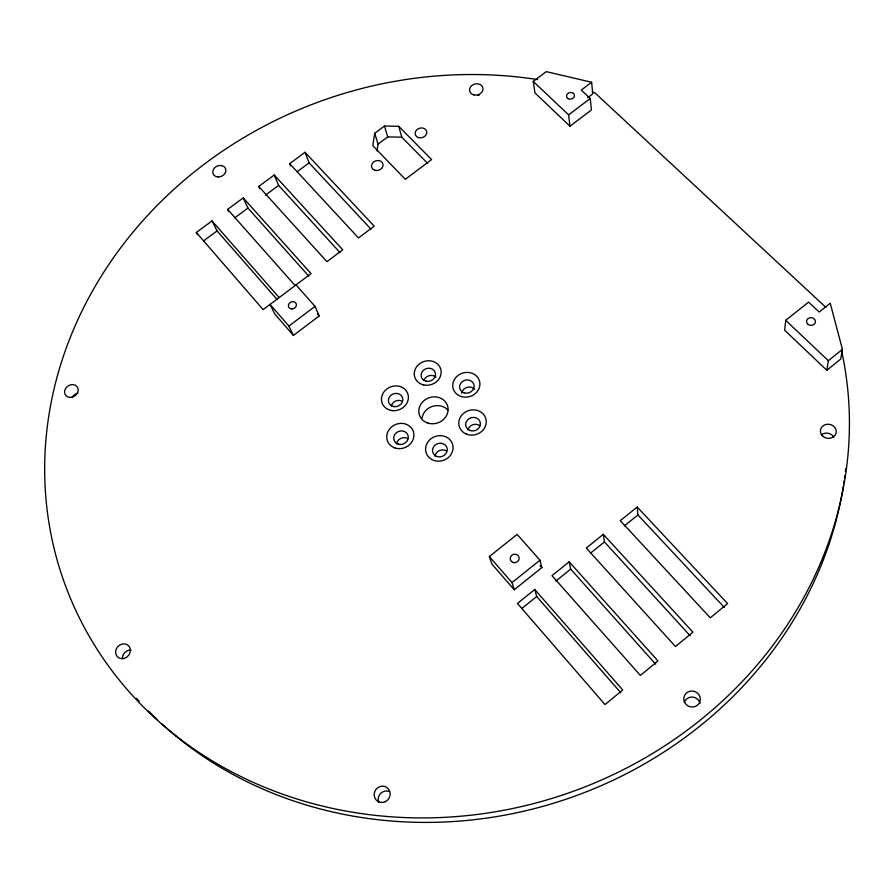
<?xml version="1.0" encoding="UTF-8"?>
<svg xmlns="http://www.w3.org/2000/svg" width="894" height="894" viewBox="0 0 894 894"><rect width="100%" height="100%" fill="white"/><g stroke="black" fill="none" stroke-linecap="round" stroke-linejoin="round"><path stroke-width="1.34" d="M785.692 320.331L784.675 330.232L826.827 370.284L840.729 359.064L842.416 349.386L830.235 303.222L819.217 312.028L808.567 302.094L785.692 320.331L828.347 360.707L826.827 370.284M377 150.896L378.061 144.102L374.72 133.284L384.487 126.02L398.713 126.3L431.601 159.545L405.317 179.314L372.764 145.61L374.72 133.284M828.347 360.707L842.416 349.386M521.738 608.568L536.691 596.51L534.757 589.504L517.447 603.439L605.003 704.573L622.716 689.978L534.757 589.504M555.844 581.089L570.696 569.12L569.165 561.812L551.989 575.635L640.372 675.428L657.95 660.945L569.165 561.812M590.755 552.961L604.433 541.943L603.316 534.333L586.274 548.044L675.462 646.518L692.906 632.159L603.316 534.333M624.347 525.895L637.925 514.955L637.21 507.054L620.291 520.666L710.283 617.843L727.582 603.584L637.21 507.054M514.229 589.761L541.853 567.589L539.965 560.18L517.123 534.411L489.342 556.56L491.823 563.969L514.229 589.761L511.994 582.609L489.342 556.56M511.994 582.609L539.965 560.18M587.615 97.759L592.744 93.881L591.627 82.27L546.279 71.621L533.237 81.388L534.97 92.92L569.981 126.199L591.403 109.996L590.264 98.508L581.245 90.093L591.627 82.27M315.034 306.351L319.225 315.906L293.411 335.429L288.918 326.064L315.034 306.351L295.97 284.84M569.981 126.199L568.606 114.857L590.264 98.508M378.061 144.102L387.728 136.905L401.808 137.195L427.69 163.434M203.787 240.732L217.086 230.909L212.012 220.919L196.334 232.485L197.496 234.686M234.753 217.845L247.962 208.078L243.235 197.887L227.646 209.386L228.741 211.621M265.507 195.115L278.626 185.416L274.234 175.012L258.757 186.433L259.774 188.723M297.143 171.726L309.089 162.887L305.033 152.293L289.656 163.636L290.595 165.96M592.253 92.037L594.812 92.752L825.944 307.424M533.237 81.388L568.606 114.857M305.033 152.293L374.206 226.16L358.494 237.96L289.656 163.636M309.089 162.887L370.976 229.143M637.925 514.955L724.375 607.518M274.234 175.012L342.737 249.806L326.925 261.685L258.757 186.433M278.626 185.416L340.011 252.589M604.433 541.943L690.134 635.723M243.235 197.887L311.045 273.609L263.115 309.626L196.334 232.485M247.962 208.078L308.743 276.078M570.696 569.12L655.671 664.186M227.646 209.386L295.121 285.577M317.426 313.872L319.225 315.906M540.043 565.544L541.853 567.589M212.012 220.919L279.151 297.579M217.086 230.909L277.263 299.736M536.691 596.51L620.894 692.839M288.918 326.064L270.01 304.34L274.681 313.861L293.411 335.429M384.487 126.02L387.728 136.905M398.713 126.3L401.808 137.195M821.418 434.83A7.867 6.996 7.9 0 1 833.7 436.942M477.541 95.233A6.739 5.554 -13.9 0 1 479.285 95.077M72.101 397.484A7.096 5.99 -34.5 0 1 77.789 393.248M122.366 658.688A7.744 6.884 -45.7 0 1 131.116 650.083M378.754 802.376A8.158 7.811 -57.7 0 1 389.125 791.492M684.357 702.237A8.214 7.878 20.1 0 1 700.114 703.567M422.057 418.124A14.628 13.198 -19 0 1 432.551 406.334A14.628 13.198 -19 0 1 447.816 410.033M467.942 429.824A7.375 6.694 -16.5 0 1 480.056 425.846M434.965 456.242A7.398 6.739 -19.5 0 1 446.631 451.001M396.5 443.938A7.342 6.649 -21.9 0 1 408.077 438.731M391.304 405.999A7.275 6.515 -21.2 0 1 401.641 400.914M423.879 380.419A7.241 6.459 -18.6 0 1 435.97 377.167M461.729 393.271A7.297 6.549 -16.4 0 1 466.925 387.404A7.297 6.549 -16.4 0 1 474.569 389.236M841.757 351.677A406.289 367.412 -18.9 0 1 469.037 815.406A406.289 367.412 -18.9 0 1 46.153 437.2A406.289 367.412 -18.9 0 1 537.529 79.577M845.657 468.735A401.674 364.149 -18.9 0 1 845.355 471.429M844.864 475.474A401.674 364.149 -18.9 0 1 844.517 478.167M844.137 480.86A401.674 364.149 -18.9 0 1 843.735 483.565M843.321 486.258A401.674 364.149 -18.9 0 1 570.283 797.761A401.674 364.149 -18.9 0 1 162.172 724.218M157.188 719.592A401.674 364.149 -18.9 0 1 148.482 711.065M139.229 701.287A401.674 364.149 -18.9 0 1 136.536 698.303M807.729 324.12A4.459 3.867 3 0 0 815.25 322.689A4.459 3.867 3 0 0 809.964 317.739A4.459 3.867 3 0 0 807.729 324.12M568.204 98.664A4.012 3.308 -10.4 0 0 574.473 95.87A4.012 3.308 -10.4 0 0 568.819 92.898A4.012 3.308 -10.4 0 0 568.204 98.664M513.312 562.516A4.492 4.235 -14.9 0 0 519.056 557.398A4.492 4.235 -14.9 0 0 511.67 555.364A4.492 4.235 -14.9 0 0 513.312 562.516M291.779 308.911A4.112 3.531 -24.1 0 0 296.16 303.602A4.112 3.531 -24.1 0 0 289.287 303.323A4.112 3.531 -24.1 0 0 291.779 308.911M822.569 436.015A7.957 7.063 7.6 0 0 835.946 433.534A7.957 7.063 7.6 0 0 826.481 424.371A7.957 7.063 7.6 0 0 822.569 436.015M473.798 94.898A6.806 5.587 -13.9 0 0 482.928 88.081A6.806 5.587 -13.9 0 0 472.043 85.366A6.806 5.587 -13.9 0 0 473.798 94.898M218.181 176.978A6.772 5.554 -24 0 0 225.512 168.463A6.772 5.554 -24 0 0 214.292 168.184A6.772 5.554 -24 0 0 218.181 176.978M69.911 397.405A7.174 6.046 -34.4 0 0 77.867 388.085A7.174 6.046 -34.4 0 0 66.301 387.482A7.174 6.046 -34.4 0 0 69.911 397.405M123.45 658.554A7.834 6.951 -45.4 0 0 129.149 646.474A7.834 6.951 -45.4 0 0 116.365 648.787A7.834 6.951 -45.4 0 0 123.45 658.554M385.225 801.728A8.258 7.901 -56.9 0 0 387.08 787.659A8.258 7.901 -56.9 0 0 374.251 793.548A8.258 7.901 -56.9 0 0 385.225 801.728M684.636 702.416A8.314 7.968 19.2 0 0 698.94 703.6A8.314 7.968 19.2 0 0 692.526 691.04A8.314 7.968 19.2 0 0 684.636 702.416M428.002 423.119A14.796 13.309 -19 0 0 447.95 407.53A14.796 13.309 -19 0 0 424.393 400.288A14.796 13.309 -19 0 0 428.002 423.119M469.551 430.338A7.443 6.739 -16.5 0 0 480.402 423.577A7.443 6.739 -16.5 0 0 469.115 418.615A7.443 6.739 -16.5 0 0 469.551 430.338M437.144 456.577A7.465 6.783 -19.5 0 0 447.201 448.687A7.465 6.783 -19.5 0 0 435.322 444.921A7.465 6.783 -19.5 0 0 437.144 456.577M398.21 444.128A7.409 6.694 -21.9 0 0 408.245 436.306A7.409 6.694 -21.9 0 0 396.534 432.595A7.409 6.694 -21.9 0 0 398.21 444.128M426.17 381.202A7.308 6.504 -18.7 0 0 435.356 372.876A7.308 6.504 -18.7 0 0 423.398 370.272A7.308 6.504 -18.7 0 0 426.17 381.202M394.019 406.625A7.342 6.56 -21.2 0 0 402.512 397.573A7.342 6.56 -21.2 0 0 390.287 395.897A7.342 6.56 -21.2 0 0 394.019 406.625M464.165 392.879A7.364 6.593 -16.4 0 0 474.066 385.169A7.364 6.593 -16.4 0 0 462.287 381.593A7.364 6.593 -16.4 0 0 464.165 392.879M461.371 396.567A13.701 12.259 -16.4 0 0 479.765 382.196A13.701 12.259 -16.4 0 0 457.84 375.592A13.701 12.259 -16.4 0 0 461.371 396.567M466.076 433.948A13.846 12.527 -16.5 0 0 486.258 421.342A13.846 12.527 -16.5 0 0 465.226 412.145A13.846 12.527 -16.5 0 0 466.076 433.948M434.205 460.544A13.891 12.628 -19.5 0 0 452.923 445.827A13.891 12.628 -19.5 0 0 430.796 438.876A13.891 12.628 -19.5 0 0 434.205 460.544M395.159 448.017A13.79 12.449 -21.9 0 0 413.821 433.434A13.79 12.449 -21.9 0 0 392.008 426.583A13.79 12.449 -21.9 0 0 395.159 448.017M391.997 410.569A13.656 12.192 -21.2 0 0 407.787 393.706A13.656 12.192 -21.2 0 0 385.012 390.633A13.656 12.192 -21.2 0 0 391.997 410.569M423.756 384.945A13.6 12.091 -18.7 0 0 440.831 369.434A13.6 12.091 -18.7 0 0 418.571 364.629A13.6 12.091 -18.7 0 0 423.756 384.945M418.783 137.665A5.889 4.883 -16.3 0 0 426.729 131.709A5.889 4.883 -16.3 0 0 417.386 129.295A5.889 4.883 -16.3 0 0 418.783 137.665M375.022 170.341A5.889 4.917 -18.3 0 0 383.012 164.351A5.889 4.917 -18.3 0 0 373.748 161.881A5.889 4.917 -18.3 0 0 375.022 170.341"/></g></svg>
